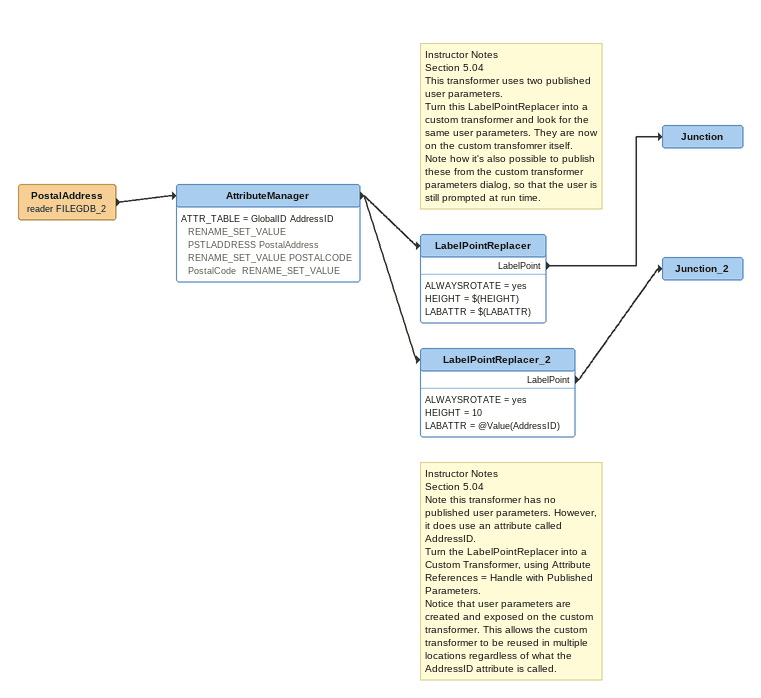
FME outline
PostalAddress (reader FILEGDB_2)
    -> AttributeManager
AttributeManager
    ATTR_TABLE = GlobalID AddressID  RENAME_SET_VALUE PSTLADDRESS PostalAddress  RENAME_SET_VALUE POSTALCODE PostalCode  RENAME_SET_VALUE
    -> LabelPointReplacer
    -> LabelPointReplacer_2
Note: Instructor Notes / Section 5.04 / This transformer uses two published user parameters. / Turn this LabelPointReplacer into a custom transformer and look for the same user parameters. They are now on the custom transfomrer itself. / Note how it's also possible to publish these from the custom transformer parameters dialog, so that the user is still prompted at run time.
LabelPointReplacer
    ALWAYSROTATE = yes
    HEIGHT = $(HEIGHT)
    LABATTR = $(LABATTR)
    LabelPoint -> Junction
Junction
Note: Instructor Notes / Section 5.04 / Note this transformer has no published user parameters. However, it does use an attribute called AddressID. / Turn the LabelPointReplacer into a Custom Transformer, using Attribute References = Handle with Published Parameters. / Notice that user parameters are created and exposed on the custom transformer. This allows the custom transformer to be reused in multiple locations regardless of what the AddressID attribute is called.
LabelPointReplacer_2
    ALWAYSROTATE = yes
    HEIGHT = 10
    LABATTR = @Value(AddressID)
    LabelPoint -> Junction_2
Junction_2
